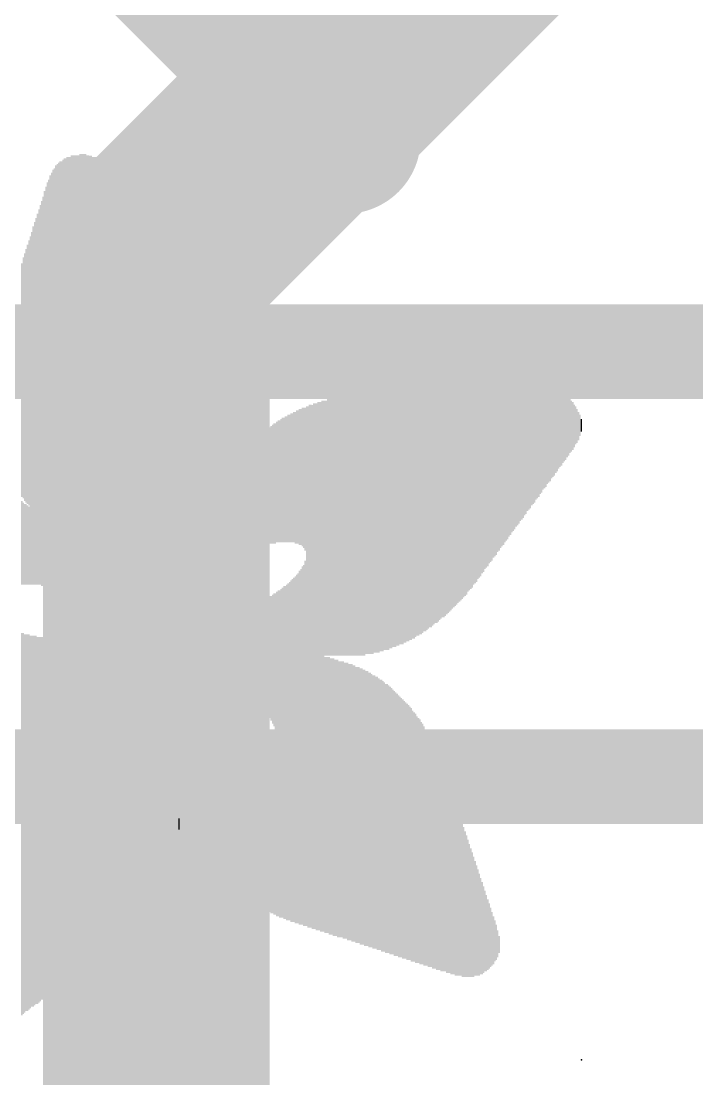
# Model space of a CAD drawing. Extents: x -18.9 to 56.5, y -5.3 to 63.2.
# Drawn here: x 7.51 to 9.328, y 23.571 to 26.416 of the extents above; entities that cross this region are included whole.
import ezdxf

# ---------------------------------------------------------------- set-up
doc = ezdxf.new("R2010")
doc.units = 0
for name, color, linetype in [('1', 12, 'CONTINUOUS'), ('16', 132, 'CONTINUOUS'), ('21', 40, 'CONTINUOUS'), ('23', 53, 'CONTINUOUS')]:
    doc.layers.add(name, color=color, linetype=linetype)

# ---------------------------------------------------------------- blocks, each defined once
blk = doc.blocks.new('RECT')
blk.add_solid([(-0.5, -0.5), (0.5, -0.5), (-0.5, 0.5), (0.5, 0.5)])

msp = doc.modelspace()

# ---------------------------------------------------------------- linework, layer by layer
at = {"layer": '1'}
for points, const_width in [([(7.366, 27.117), (8.382, 26.101)], 0.4064), ([(8.382, 26.101), (8.382, 26.162)], 0.4064), ([(7.239, 25.527), (9.906, 25.527)], 0.254), ([(6.985, 24.384), (11.049, 24.384)], 0.254)]:
    msp.add_lwpolyline(points, dxfattribs=dict(at, const_width=const_width))
at = {"layer": '1', "const_width": 0.2032}
for points in [[(8.4836, 26.162, 1), (8.2804, 26.162)], [(8.3102, 26.0292, 1), (8.4538, 26.1728)], [(8.2804, 26.101, 1), (8.4836, 26.101)]]:
    msp.add_lwpolyline(points, format="xyb", dxfattribs=at)
at = {"layer": '16', "const_width": 0.6096}
for points in [[(8.89, 26.797), (7.874, 25.781)], [(7.874, 23.241), (7.874, 25.781)]]:
    msp.add_lwpolyline(points, dxfattribs=at)
at = {"layer": '16', "const_width": 0.3048}
for points in [[(8.0264, 25.781, 1), (7.7216, 25.781)], [(7.7662, 25.8888, 1), (7.9818, 25.6732)]]:
    msp.add_lwpolyline(points, format="xyb", dxfattribs=at)
at = {"layer": '23'}
msp.add_point((9.017, 23.622), dxfattribs=at)

# ---------------------------------------------------------------- block references
at = {"layer": '21', "rotation": 90}
for p, xscale, yscale in [((7.6073, 25.4622), 1.1392, 0.0038), ((7.6111, 25.4622), 1.1468, 0.0038), ((7.6149, 25.4641), 1.1506, 0.0038), ((7.6187, 25.4641), 1.1506, 0.0038), ((7.6225, 25.4661), 1.1545, 0.0038), ((7.6264, 25.4661), 1.1621, 0.0039), ((7.6302, 25.4661), 1.1621, 0.0038), ((7.634, 25.468), 1.1659, 0.0038), ((7.6378, 25.468), 1.1659, 0.0038), ((7.6416, 25.4661), 1.1697, 0.0038), ((7.6454, 25.468), 1.1735, 0.0038), ((7.6492, 25.468), 1.1735, 0.0038), ((7.653, 25.4661), 1.1773, 0.0038), ((7.6568, 25.4661), 1.1773, 0.0038), ((7.6606, 25.4642), 1.1811, 0.0038), ((7.6645, 25.4642), 1.1811, 0.0039), ((7.6683, 25.4661), 1.1849, 0.0038), ((7.6721, 25.4642), 1.1887, 0.0038), ((7.6759, 25.4642), 1.1887, 0.0038), ((7.6797, 25.4623), 1.1925, 0.0038), ((7.6835, 25.4623), 1.1925, 0.0038), ((7.6873, 25.4585), 1.1925, 0.0038), ((7.6911, 25.4585), 1.1925, 0.0038), ((7.6949, 25.4565), 1.1964, 0.0038), ((7.6987, 25.4565), 1.1964, 0.0038), ((7.7026, 25.4527), 1.1964, 0.0039), ((7.7064, 25.4508), 1.2002, 0.0038), ((7.7102, 25.4508), 1.2002, 0.0038), ((7.714, 25.447), 1.2002, 0.0038), ((7.7178, 25.4432), 1.2002, 0.0038), ((7.7216, 25.4413), 1.204, 0.0038), ((7.7254, 25.4375), 1.2039, 0.0038), ((7.7292, 25.4337), 1.2039, 0.0038), ((7.733, 25.4299), 1.2039, 0.0038), ((7.5921, 25.4508), 1.1164, 0.0038), ((7.5959, 25.4546), 1.124, 0.0038), ((7.5997, 25.4565), 1.1278, 0.0038), ((7.6035, 25.4603), 1.1354, 0.0038), ((7.7368, 25.4241), 1.2078, 0.0038), ((7.7407, 25.3384), 1.3716, 0.0039), ((7.7445, 25.5956), 0.8496, 0.0038), ((7.7483, 25.6032), 0.8268, 0.0038), ((7.7521, 25.6051), 0.8078, 0.0038), ((7.7559, 25.6071), 0.7963, 0.0038), ((7.5806, 25.4394), 1.0859, 0.0038), ((7.5844, 25.4432), 1.0935, 0.0038), ((7.5883, 25.4489), 1.1049, 0.0039), ((7.7597, 25.6089), 0.7848, 0.0038), ((7.7635, 25.6089), 0.7696, 0.0038), ((7.7673, 25.6089), 0.762, 0.0038), ((7.7711, 25.6089), 0.7544, 0.0038), ((7.7749, 25.607), 0.743, 0.0038), ((7.7788, 25.607), 0.7354, 0.0039), ((7.573, 25.4279), 1.063, 0.0038), ((7.5768, 25.4337), 1.0745, 0.0038), ((7.7826, 25.6051), 0.7316, 0.0038), ((7.7864, 25.6013), 0.7239, 0.0038), ((7.7902, 25.5994), 0.7201, 0.0038), ((7.794, 25.5956), 0.7125, 0.0038), ((7.7978, 25.5937), 0.7087, 0.0038), ((7.5616, 25.4108), 1.021, 0.0038), ((7.5654, 25.4146), 1.0364, 0.0038), ((7.5692, 25.4203), 1.0478, 0.0038), ((7.8016, 25.5918), 0.7049, 0.0038), ((7.8054, 25.588), 0.6973, 0.0038), ((7.8092, 25.5842), 0.6973, 0.0038), ((7.813, 25.5784), 0.6934, 0.0038), ((7.8169, 25.5765), 0.6896, 0.0039), ((7.8207, 25.5727), 0.6896, 0.0038), ((7.554, 25.3994), 0.9982, 0.0038), ((7.5578, 25.4051), 1.0096, 0.0038), ((7.8245, 25.567), 0.6858, 0.0038), ((7.8283, 25.5632), 0.6858, 0.0038), ((7.8321, 25.5575), 0.682, 0.0038), ((7.8359, 25.5518), 0.6858, 0.0038), ((7.8397, 25.548), 0.6858, 0.0038), ((7.5425, 25.3823), 0.9639, 0.0038), ((7.5463, 25.388), 0.9753, 0.0038), ((7.5502, 25.3937), 0.9867, 0.0039), ((7.8435, 25.5403), 0.6858, 0.0038), ((7.8473, 25.5346), 0.6896, 0.0038), ((7.8511, 25.5308), 0.6896, 0.0038), ((7.855, 25.5213), 0.6934, 0.0039), ((7.8588, 25.5156), 0.6972, 0.0038), ((7.5349, 25.3689), 0.9372, 0.0038), ((7.5387, 25.3746), 0.9486, 0.0038), ((7.8626, 25.508), 0.6973, 0.0038), ((7.8664, 25.5004), 0.7049, 0.0038), ((7.8702, 25.4927), 0.7124, 0.0038), ((7.874, 25.4813), 0.7201, 0.0038), ((7.8778, 25.4718), 0.7315, 0.0038), ((7.5273, 25.4661), 0.6973, 0.0038), ((7.5311, 25.4699), 0.7125, 0.0038), ((7.8816, 25.4584), 0.743, 0.0038), ((7.8854, 25.4413), 0.7696, 0.0038), ((7.8892, 24.9517), 1.7412, 0.0038), ((7.8931, 24.9517), 1.726, 0.0039), ((7.8969, 24.9535), 1.7145, 0.0038), ((7.9007, 24.9555), 1.703, 0.0038), ((7.5159, 25.4566), 0.6477, 0.0038), ((7.5197, 25.4584), 0.6668, 0.0038), ((7.5235, 25.4622), 0.682, 0.0038), ((7.9045, 24.9555), 1.6878, 0.0038), ((7.9083, 24.9574), 1.6764, 0.0038), ((7.9121, 24.9593), 1.6574, 0.0038), ((7.9159, 24.9632), 1.6421, 0.0038), ((7.9197, 24.967), 1.6269, 0.0038), ((7.5121, 25.4508), 0.6286, 0.0039), ((7.9235, 24.9688), 1.6078, 0.0038), ((7.9273, 24.9746), 1.5887, 0.0038), ((7.9312, 24.9803), 1.5621, 0.0039), ((7.935, 25.0393), 1.4364, 0.0038), ((7.9388, 25.2184), 1.0706, 0.0038), ((7.9426, 25.2184), 1.0554, 0.0038), ((7.9464, 25.2184), 1.0478, 0.0038), ((7.9502, 25.2165), 1.0363, 0.0038), ((7.954, 25.2165), 1.0287, 0.0038), ((7.9578, 25.2146), 1.0249, 0.0038), ((7.9616, 25.2127), 1.0135, 0.0038), ((7.9654, 25.2108), 1.0097, 0.0038), ((7.9693, 25.2908), 0.842, 0.0039), ((7.9731, 25.2908), 0.8268, 0.0038), ((7.9769, 25.2927), 0.8154, 0.0038), ((7.9807, 25.2908), 0.8039, 0.0038), ((7.9845, 25.2927), 0.7925, 0.0038), ((7.9883, 25.2927), 0.7848, 0.0038), ((7.9921, 25.2908), 0.7734, 0.0038), ((7.9959, 25.2908), 0.7658, 0.0038), ((7.9997, 25.2889), 0.7544, 0.0038), ((8.0035, 25.2889), 0.7468, 0.0038), ((8.0074, 25.2889), 0.7391, 0.0039), ((8.0112, 25.287), 0.7277, 0.0038), ((8.015, 25.287), 0.7201, 0.0038), ((8.0188, 25.287), 0.7125, 0.0038), ((8.0226, 25.2851), 0.7011, 0.0038), ((8.0264, 25.2851), 0.6934, 0.0038), ((8.0302, 25.2813), 0.6858, 0.0038), ((8.034, 25.2794), 0.6743, 0.0038), ((8.0378, 25.2794), 0.6667, 0.0038), ((8.0416, 25.2775), 0.6553, 0.0038), ((8.0455, 25.2736), 0.6477, 0.0039), ((8.0493, 25.2718), 0.6363, 0.0038), ((8.0531, 25.2698), 0.6248, 0.0038), ((8.0569, 25.2679), 0.621, 0.0038), ((8.0607, 25.2641), 0.6058, 0.0038), ((8.0645, 25.2603), 0.5982, 0.0038), ((8.0683, 25.2584), 0.5868, 0.0038), ((8.0721, 25.3727), 0.3429, 0.0038), ((8.0759, 25.3727), 0.32, 0.0038), ((8.0797, 25.3746), 0.301, 0.0038), ((8.0836, 25.3727), 0.282, 0.0039), ((8.0874, 25.3727), 0.259, 0.0038), ((8.0912, 25.3727), 0.2362, 0.0038), ((8.095, 25.3727), 0.2134, 0.0038), ((8.0988, 25.3727), 0.1828, 0.0038), ((8.1026, 25.3708), 0.1486, 0.0038), ((8.1064, 25.3708), 0.1105, 0.0038), ((8.3655, 25.0584), 0.6972, 0.0038), ((8.3693, 25.0584), 0.6972, 0.0038), ((8.3731, 25.0584), 0.6972, 0.0038), ((8.3769, 25.0584), 0.6972, 0.0038), ((8.3807, 25.0584), 0.6972, 0.0038), ((8.3845, 25.0603), 0.701, 0.0038), ((8.3884, 25.0603), 0.701, 0.0039), ((8.3922, 25.0603), 0.701, 0.0038), ((8.396, 25.0603), 0.701, 0.0038), ((8.3998, 25.0603), 0.701, 0.0038), ((8.4036, 25.0603), 0.701, 0.0038), ((8.4074, 25.0603), 0.701, 0.0038), ((8.4112, 25.0622), 0.7048, 0.0038), ((8.415, 25.0622), 0.7048, 0.0038), ((8.4188, 25.0622), 0.7048, 0.0038), ((8.4226, 25.0622), 0.7048, 0.0038), ((8.4265, 25.0622), 0.7048, 0.0039), ((8.4303, 25.0622), 0.7048, 0.0038), ((8.4341, 25.0622), 0.7048, 0.0038), ((8.4379, 25.0641), 0.701, 0.0038), ((8.4417, 25.0641), 0.701, 0.0038), ((8.4455, 25.0641), 0.701, 0.0038), ((8.4493, 25.0641), 0.701, 0.0038), ((8.4531, 25.0641), 0.701, 0.0038), ((8.4569, 25.066), 0.7048, 0.0038), ((8.4607, 25.0679), 0.701, 0.0038), ((8.4646, 25.0679), 0.701, 0.0039), ((8.4684, 25.0679), 0.701, 0.0038), ((8.4722, 25.0679), 0.701, 0.0038), ((8.476, 25.0698), 0.6972, 0.0038), ((8.4798, 25.0698), 0.6972, 0.0038), ((8.4836, 25.0698), 0.6972, 0.0038), ((8.4874, 25.0717), 0.6934, 0.0038), ((8.4912, 25.0717), 0.6934, 0.0038), ((8.495, 25.0717), 0.6934, 0.0038), ((8.4988, 25.0717), 0.6934, 0.0038), ((8.5027, 25.0736), 0.6896, 0.0039), ((8.5065, 25.0736), 0.6896, 0.0038), ((8.5103, 25.0755), 0.6858, 0.0038), ((8.5141, 25.0755), 0.6858, 0.0038), ((8.5179, 25.0755), 0.6858, 0.0038), ((8.5217, 25.0774), 0.682, 0.0038), ((8.5255, 25.0774), 0.682, 0.0038), ((8.5293, 25.0793), 0.6782, 0.0038), ((8.5331, 25.0793), 0.6782, 0.0038), ((8.5369, 25.0793), 0.6782, 0.0038), ((8.5408, 25.0812), 0.6744, 0.0039), ((8.5446, 25.0812), 0.6744, 0.0038), ((8.5484, 25.0831), 0.6705, 0.0038), ((8.5522, 25.0831), 0.6705, 0.0038), ((8.556, 25.0851), 0.6667, 0.0038), ((8.5598, 25.0851), 0.6667, 0.0038), ((8.5636, 25.087), 0.6629, 0.0038), ((8.5674, 25.087), 0.6629, 0.0038), ((8.5712, 25.0889), 0.6591, 0.0038), ((8.575, 25.0907), 0.6553, 0.0038), ((8.5789, 25.0907), 0.6553, 0.0039), ((8.5827, 25.0927), 0.6515, 0.0038), ((8.5865, 25.0927), 0.6515, 0.0038), ((8.5903, 25.0946), 0.6477, 0.0038), ((8.5941, 25.0965), 0.6439, 0.0038), ((8.5979, 25.0965), 0.6439, 0.0038), ((8.6017, 25.0983), 0.6401, 0.0038), ((8.6055, 25.1003), 0.6363, 0.0038), ((8.6093, 25.1022), 0.6324, 0.0038), ((8.6131, 25.1022), 0.6324, 0.0038), ((8.617, 25.1041), 0.6286, 0.0039), ((8.6208, 25.106), 0.6248, 0.0038), ((8.6246, 25.1079), 0.621, 0.0038), ((8.6284, 25.1079), 0.621, 0.0038), ((8.6322, 25.1098), 0.6172, 0.0038), ((8.636, 25.1117), 0.6134, 0.0038), ((8.6398, 25.1136), 0.6096, 0.0038), ((8.6436, 25.1155), 0.6058, 0.0038), ((8.6474, 25.1155), 0.6058, 0.0038), ((8.6512, 25.1174), 0.602, 0.0038), ((8.6551, 25.1193), 0.5982, 0.0039), ((8.6589, 25.1212), 0.5943, 0.0038), ((8.6627, 25.1232), 0.5905, 0.0038), ((8.6665, 25.1251), 0.5867, 0.0038), ((8.6703, 25.127), 0.5829, 0.0038), ((8.6741, 25.1288), 0.5791, 0.0038), ((8.6779, 25.1308), 0.5753, 0.0038), ((8.6817, 25.1327), 0.5715, 0.0038), ((8.6855, 25.1346), 0.5677, 0.0038), ((8.6893, 25.1364), 0.5639, 0.0038), ((8.6932, 25.1384), 0.5601, 0.0039), ((8.697, 25.1403), 0.5562, 0.0038), ((8.7008, 25.1422), 0.5524, 0.0038), ((8.7046, 25.1441), 0.5486, 0.0038), ((8.7084, 25.146), 0.5448, 0.0038), ((8.7122, 25.1498), 0.5372, 0.0038), ((8.716, 25.1517), 0.5334, 0.0038), ((8.7198, 25.1536), 0.5296, 0.0038), ((8.7236, 25.1555), 0.5258, 0.0038), ((8.7274, 25.1593), 0.5181, 0.0038), ((8.7313, 25.1613), 0.5143, 0.0039), ((8.7351, 25.1632), 0.5105, 0.0038), ((8.7389, 25.1669), 0.5029, 0.0038), ((8.7427, 25.1689), 0.4991, 0.0038), ((8.7465, 25.1708), 0.4953, 0.0038), ((8.7503, 25.1745), 0.4877, 0.0038), ((8.7541, 25.1765), 0.4839, 0.0038), ((8.7579, 25.1803), 0.4762, 0.0038), ((8.7617, 25.1822), 0.4724, 0.0038), ((8.7655, 25.1841), 0.4686, 0.0038), ((8.7694, 25.1879), 0.461, 0.0039), ((8.7732, 25.1898), 0.4572, 0.0038), ((8.777, 25.1917), 0.4534, 0.0038), ((8.7808, 25.1955), 0.4458, 0.0038), ((8.7846, 25.1974), 0.4419, 0.0038), ((8.7884, 25.1994), 0.4381, 0.0038), ((8.7922, 25.2032), 0.4305, 0.0038), ((8.796, 25.205), 0.4267, 0.0038), ((8.7998, 25.2089), 0.4191, 0.0038), ((8.8036, 25.2108), 0.4153, 0.0038), ((8.8075, 25.2127), 0.4115, 0.0039), ((8.8113, 25.2165), 0.4038, 0.0038), ((8.8151, 25.2184), 0.4, 0.0038), ((8.8189, 25.2203), 0.3962, 0.0038), ((8.8227, 25.2241), 0.3886, 0.0038), ((8.8265, 25.226), 0.3848, 0.0038), ((8.8303, 25.2298), 0.3772, 0.0038), ((8.8341, 25.2317), 0.3734, 0.0038), ((8.8379, 25.2336), 0.3696, 0.0038), ((8.8417, 25.2375), 0.3619, 0.0038), ((8.8456, 25.2394), 0.3581, 0.0039), ((8.8494, 25.2413), 0.3543, 0.0038), ((8.8532, 25.2451), 0.3467, 0.0038), ((8.857, 25.247), 0.3429, 0.0038), ((8.8608, 25.2489), 0.3391, 0.0038), ((8.8646, 25.2527), 0.3315, 0.0038), ((8.8684, 25.2546), 0.3276, 0.0038), ((8.8722, 25.2584), 0.32, 0.0038), ((8.876, 25.2603), 0.3162, 0.0038), ((8.8798, 25.2622), 0.3124, 0.0038), ((8.8837, 25.266), 0.3048, 0.0039), ((8.8875, 25.2679), 0.301, 0.0038), ((8.8913, 25.2698), 0.2972, 0.0038), ((8.8951, 25.2736), 0.2895, 0.0038), ((8.8989, 25.2756), 0.2857, 0.0038), ((8.9027, 25.2775), 0.2819, 0.0038), ((8.9065, 25.2813), 0.2743, 0.0038), ((8.9103, 25.2832), 0.2705, 0.0038), ((8.9141, 25.287), 0.2629, 0.0038), ((8.9179, 25.2889), 0.2591, 0.0038), ((8.9218, 25.2908), 0.2553, 0.0039), ((8.9256, 25.2946), 0.2476, 0.0038), ((8.9294, 25.2965), 0.2438, 0.0038), ((8.9332, 25.2984), 0.24, 0.0038), ((8.937, 25.3022), 0.2324, 0.0038), ((8.9408, 25.3022), 0.2248, 0.0038), ((8.9446, 25.3041), 0.221, 0.0038), ((8.9484, 25.3079), 0.2134, 0.0038), ((8.9522, 25.3099), 0.2095, 0.0038), ((8.956, 25.3137), 0.2019, 0.0038), ((8.9599, 25.3137), 0.1943, 0.0039), ((8.9637, 25.3156), 0.1905, 0.0038), ((8.9675, 25.3194), 0.1829, 0.0038), ((8.9713, 25.3194), 0.1753, 0.0038), ((8.9751, 25.3213), 0.1715, 0.0038), ((8.1102, 25.3689), 0.0381, 0.0038), ((8.2779, 24.6812), 1.3983, 0.0038), ((8.2817, 24.6792), 1.4021, 0.0038), ((8.2855, 24.6812), 1.4059, 0.0038), ((8.2893, 24.6812), 1.4059, 0.0038), ((8.2931, 24.6792), 1.4097, 0.0038), ((8.2969, 24.6812), 1.4135, 0.0038), ((8.3007, 24.6812), 1.4135, 0.0038), ((8.3045, 24.6792), 1.4173, 0.0038), ((8.3083, 24.6812), 1.4211, 0.0038), ((8.3122, 24.6812), 1.4211, 0.0039), ((8.316, 24.6792), 1.4249, 0.0038), ((8.3198, 24.6812), 1.4288, 0.0038), ((8.3236, 24.6812), 1.4288, 0.0038), ((8.3274, 25.0527), 0.6858, 0.0038), ((8.3312, 25.0527), 0.6858, 0.0038), ((8.335, 25.0546), 0.6896, 0.0038), ((8.3388, 25.0546), 0.6896, 0.0038), ((8.3426, 25.0546), 0.6896, 0.0038), ((8.3464, 25.0546), 0.6896, 0.0038), ((8.3503, 25.0565), 0.6934, 0.0039), ((8.3541, 25.0565), 0.6934, 0.0038), ((8.3579, 25.0565), 0.6934, 0.0038), ((8.3617, 25.0565), 0.6934, 0.0038), ((8.9789, 25.3232), 0.16, 0.0038), ((8.9827, 25.3232), 0.1524, 0.0038), ((8.9865, 25.327), 0.1448, 0.0038), ((8.9903, 25.327), 0.1372, 0.0038), ((8.9941, 25.327), 0.1295, 0.0038), ((8.998, 25.327), 0.1143, 0.0039), ((9.0018, 25.3289), 0.1029, 0.0038), ((8.2131, 25.1822), 0.3352, 0.0038), ((8.2169, 25.1822), 0.3352, 0.0038), ((8.2207, 25.1841), 0.339, 0.0038), ((8.2245, 25.1841), 0.339, 0.0038), ((8.2283, 25.1861), 0.3429, 0.0038), ((8.2321, 25.1861), 0.3429, 0.0038), ((8.236, 25.188), 0.3467, 0.0039), ((8.2398, 25.188), 0.3467, 0.0038), ((8.2436, 25.1898), 0.3505, 0.0038), ((8.2474, 25.1879), 0.3544, 0.0038), ((8.2512, 25.1898), 0.3582, 0.0038), ((8.255, 25.1898), 0.3582, 0.0038), ((8.2588, 25.1898), 0.3658, 0.0038), ((8.2626, 25.1898), 0.3658, 0.0038), ((8.2664, 25.1898), 0.3734, 0.0038), ((8.2702, 25.1879), 0.3772, 0.0038), ((8.2741, 25.1841), 0.3848, 0.0039), ((9.0056, 25.327), 0.0914, 0.0038), ((9.0094, 25.327), 0.0762, 0.0038), ((9.0132, 25.3289), 0.0572, 0.0038), ((8.175, 25.1669), 0.3125, 0.0038), ((8.1788, 25.1669), 0.3125, 0.0038), ((8.1826, 25.1689), 0.3163, 0.0038), ((8.1864, 25.1708), 0.3201, 0.0038), ((8.1902, 25.1727), 0.3239, 0.0038), ((8.194, 25.1727), 0.3239, 0.0038), ((8.1979, 25.1765), 0.3238, 0.0039), ((8.2017, 25.1784), 0.3276, 0.0038), ((8.2055, 25.1784), 0.3276, 0.0038), ((8.2093, 25.1803), 0.3314, 0.0038), ((9.017, 25.3289), 0.0343, 0.0038), ((8.1445, 25.146), 0.2934, 0.0038), ((8.1483, 25.1498), 0.2934, 0.0038), ((8.1521, 25.1517), 0.2972, 0.0038), ((8.1559, 25.1536), 0.301, 0.0038), ((8.1598, 25.1574), 0.301, 0.0039), ((8.1636, 25.1593), 0.3048, 0.0038), ((8.1674, 25.1612), 0.3086, 0.0038), ((8.1712, 25.1632), 0.3125, 0.0038), ((8.1217, 25.1308), 0.2781, 0.0039), ((8.1255, 25.1327), 0.2819, 0.0038), ((8.1293, 25.1364), 0.2819, 0.0038), ((8.1331, 25.1384), 0.2858, 0.0038), ((8.1369, 25.1422), 0.2858, 0.0038), ((8.1407, 25.1441), 0.2896, 0.0038), ((8.0988, 25.1098), 0.259, 0.0038), ((8.1026, 25.1136), 0.2591, 0.0038), ((8.1064, 25.1156), 0.2629, 0.0038), ((8.1102, 25.1212), 0.2667, 0.0038), ((8.114, 25.1232), 0.2705, 0.0038), ((8.1178, 25.127), 0.2705, 0.0038), ((8.0797, 25.0907), 0.2363, 0.0038), ((8.0836, 25.0946), 0.2439, 0.0039), ((8.0874, 25.0984), 0.2438, 0.0038), ((8.0912, 25.1022), 0.2514, 0.0038), ((8.095, 25.106), 0.2514, 0.0038), ((8.0721, 25.0831), 0.2286, 0.0038), ((8.0759, 25.087), 0.2363, 0.0038), ((7.5121, 25.0127), 0.2247, 0.0039), ((7.5159, 25.0108), 0.2209, 0.0038), ((7.5197, 25.0089), 0.2171, 0.0038), ((7.5235, 25.0089), 0.2171, 0.0038), ((7.5273, 25.0069), 0.2133, 0.0038), ((7.5311, 25.0051), 0.2095, 0.0038), ((7.7445, 24.8641), 0.4153, 0.0038), ((7.7483, 24.8545), 0.3886, 0.0038), ((7.7521, 24.845), 0.3696, 0.0038), ((7.7559, 24.8393), 0.3506, 0.0038), ((7.7597, 24.8355), 0.3353, 0.0038), ((7.7635, 24.8298), 0.3239, 0.0038), ((7.7673, 24.826), 0.3086, 0.0038), ((7.8854, 24.5307), 0.9144, 0.0038), ((7.7711, 24.8222), 0.3009, 0.0038), ((7.7749, 24.8203), 0.2895, 0.0038), ((7.7788, 24.8164), 0.2819, 0.0039), ((7.7826, 24.8127), 0.2743, 0.0038), ((7.8816, 24.5136), 0.8953, 0.0038), ((8.2664, 24.4679), 0.9639, 0.0038), ((8.2702, 24.4678), 0.9716, 0.0038), ((8.2741, 24.4735), 0.983, 0.0039), ((7.7864, 24.8088), 0.2667, 0.0038), ((7.7902, 24.807), 0.2629, 0.0038), ((7.794, 24.8031), 0.2552, 0.0038), ((7.7978, 24.8012), 0.2514, 0.0038), ((7.8016, 24.7993), 0.2476, 0.0038), ((7.8664, 24.4831), 0.8801, 0.0038), ((7.8702, 24.4887), 0.8839, 0.0038), ((7.874, 24.4964), 0.884, 0.0038), ((7.8778, 24.504), 0.8839, 0.0038), ((8.2474, 24.4564), 0.9334, 0.0038), ((8.2512, 24.4583), 0.9372, 0.0038), ((8.255, 24.4602), 0.941, 0.0038), ((8.2588, 24.4622), 0.9525, 0.0038), ((8.2626, 24.4641), 0.9563, 0.0038), ((7.8054, 24.7955), 0.2476, 0.0038), ((7.8092, 24.7936), 0.2438, 0.0038), ((7.813, 24.7898), 0.2439, 0.0038), ((7.8169, 24.7859), 0.2439, 0.0039), ((7.8207, 24.7822), 0.2515, 0.0038), ((7.8245, 24.7727), 0.2629, 0.0038), ((7.8283, 24.4488), 0.9106, 0.0038), ((7.8321, 24.4507), 0.9068, 0.0038), ((7.8359, 24.4526), 0.903, 0.0038), ((7.8397, 24.4564), 0.8954, 0.0038), ((7.8435, 24.4583), 0.8916, 0.0038), ((7.8473, 24.4602), 0.8878, 0.0038), ((7.8511, 24.464), 0.8878, 0.0038), ((7.855, 24.4679), 0.8801, 0.0039), ((7.8588, 24.4717), 0.8801, 0.0038), ((7.8626, 24.4755), 0.8801, 0.0038), ((8.2169, 24.4488), 0.8953, 0.0038), ((8.2207, 24.4488), 0.8953, 0.0038), ((8.2245, 24.4488), 0.903, 0.0038), ((8.2283, 24.4507), 0.9068, 0.0038), ((8.2321, 24.4526), 0.9106, 0.0038), ((8.236, 24.4526), 0.9182, 0.0039), ((8.2398, 24.4545), 0.922, 0.0038), ((8.2436, 24.4564), 0.9258, 0.0038), ((8.1712, 24.7117), 0.3086, 0.0038), ((8.175, 24.7079), 0.3163, 0.0038), ((8.1788, 24.706), 0.3277, 0.0038), ((8.1826, 24.7021), 0.3353, 0.0038), ((8.1864, 24.7003), 0.3467, 0.0038), ((8.1902, 24.6984), 0.3581, 0.0038), ((8.194, 24.6926), 0.3696, 0.0038), ((8.1979, 24.6831), 0.3962, 0.0039), ((8.2017, 24.4469), 0.8763, 0.0038), ((8.2055, 24.445), 0.8801, 0.0038), ((8.2093, 24.4469), 0.8839, 0.0038), ((8.2131, 24.4488), 0.8877, 0.0038), ((7.9693, 24.7726), 0.1334, 0.0039), ((8.1178, 24.7307), 0.2172, 0.0038), ((8.1217, 24.7288), 0.221, 0.0039), ((8.1255, 24.7288), 0.2286, 0.0038), ((8.1293, 24.7269), 0.2324, 0.0038), ((8.1331, 24.7269), 0.24, 0.0038), ((8.1369, 24.725), 0.2438, 0.0038), ((8.1407, 24.7231), 0.2476, 0.0038), ((8.1445, 24.7212), 0.2591, 0.0038), ((8.1483, 24.7193), 0.2629, 0.0038), ((8.1521, 24.7193), 0.2705, 0.0038), ((8.1559, 24.7173), 0.2743, 0.0038), ((8.1598, 24.7155), 0.2857, 0.0039), ((8.1636, 24.7155), 0.2934, 0.0038), ((8.1674, 24.7117), 0.301, 0.0038), ((7.9731, 24.7688), 0.1258, 0.0038), ((7.9769, 24.7669), 0.122, 0.0038), ((7.9807, 24.765), 0.1182, 0.0038), ((7.9845, 24.765), 0.1182, 0.0038), ((7.9883, 24.763), 0.1143, 0.0038), ((7.9921, 24.7612), 0.1181, 0.0038), ((7.9959, 24.7612), 0.1181, 0.0038), ((7.9997, 24.7612), 0.1181, 0.0038), ((8.0035, 24.7593), 0.1143, 0.0038), ((8.0074, 24.7574), 0.1181, 0.0039), ((8.0112, 24.7574), 0.1181, 0.0038), ((8.015, 24.7554), 0.1219, 0.0038), ((8.0188, 24.7554), 0.1219, 0.0038), ((8.0226, 24.7536), 0.1257, 0.0038), ((8.0264, 24.7536), 0.1257, 0.0038), ((8.0302, 24.7517), 0.1295, 0.0038), ((8.034, 24.7517), 0.1295, 0.0038), ((8.0378, 24.7498), 0.1333, 0.0038), ((8.0416, 24.7498), 0.1333, 0.0038), ((8.0455, 24.7498), 0.1409, 0.0039), ((8.0493, 24.7498), 0.1409, 0.0038), ((8.0531, 24.7478), 0.1447, 0.0038), ((8.0569, 24.746), 0.1485, 0.0038), ((8.0607, 24.746), 0.1485, 0.0038), ((8.0645, 24.744), 0.1524, 0.0038), ((8.0683, 24.7441), 0.1601, 0.0038), ((8.0721, 24.7441), 0.1601, 0.0038), ((8.0759, 24.7422), 0.1639, 0.0038), ((8.0797, 24.7402), 0.1677, 0.0038), ((8.0836, 24.7402), 0.1753, 0.0039), ((8.0874, 24.7384), 0.1791, 0.0038), ((8.0912, 24.7384), 0.1791, 0.0038), ((8.095, 24.7384), 0.1867, 0.0038), ((8.0988, 24.7365), 0.1905, 0.0038), ((8.1026, 24.7346), 0.1943, 0.0038), ((8.1064, 24.7346), 0.2019, 0.0038), ((8.1102, 24.7326), 0.2058, 0.0038), ((8.114, 24.7307), 0.2096, 0.0038), ((7.7292, 24.7117), 0.1409, 0.0038), ((7.733, 24.7155), 0.141, 0.0038), ((7.7368, 24.7212), 0.1448, 0.0038), ((7.5121, 24.2564), 1.0287, 0.0039), ((7.5159, 24.2583), 1.0249, 0.0038), ((7.5197, 24.2583), 1.0173, 0.0038), ((7.5235, 24.2601), 1.0135, 0.0038), ((7.5273, 24.2601), 1.0135, 0.0038), ((7.5311, 24.2621), 1.0096, 0.0038), ((7.5349, 24.2621), 1.002, 0.0038), ((7.5387, 24.264), 0.9982, 0.0038), ((7.5425, 24.264), 0.9982, 0.0038), ((7.5463, 24.2659), 0.9944, 0.0038), ((7.5502, 24.2678), 0.9906, 0.0039), ((7.554, 24.2659), 0.9868, 0.0038), ((7.5578, 24.2678), 0.983, 0.0038), ((7.5616, 24.2697), 0.9792, 0.0038), ((7.5654, 24.2716), 0.9754, 0.0038), ((7.5692, 24.2716), 0.9754, 0.0038), ((7.573, 24.2735), 0.9716, 0.0038), ((7.5768, 24.2754), 0.9678, 0.0038), ((7.5806, 24.2755), 0.9601, 0.0038), ((7.5844, 24.2755), 0.9601, 0.0038), ((7.5883, 24.2774), 0.9563, 0.0039), ((7.5921, 24.2793), 0.9525, 0.0038), ((7.5959, 24.2812), 0.9487, 0.0038), ((7.5997, 24.2812), 0.9487, 0.0038), ((7.6035, 24.2831), 0.9449, 0.0038), ((7.6073, 24.285), 0.9411, 0.0038), ((7.6111, 24.2869), 0.9373, 0.0038), ((7.6149, 24.2869), 0.9373, 0.0038), ((7.6187, 24.2888), 0.9335, 0.0038), ((7.6225, 24.2906), 0.9297, 0.0038), ((7.6264, 24.2906), 0.9297, 0.0039), ((7.6302, 24.5993), 0.3124, 0.0038), ((7.634, 24.6107), 0.2896, 0.0038), ((7.6378, 24.6183), 0.2743, 0.0038), ((7.6416, 24.6241), 0.2629, 0.0038), ((7.6454, 24.6298), 0.2515, 0.0038), ((7.6492, 24.6355), 0.2401, 0.0038), ((7.653, 24.6393), 0.2324, 0.0038), ((7.6568, 24.645), 0.221, 0.0038), ((7.6606, 24.6488), 0.2134, 0.0038), ((7.6645, 24.6545), 0.2096, 0.0039), ((7.6683, 24.6584), 0.2019, 0.0038), ((7.6721, 24.6622), 0.1943, 0.0038), ((7.6759, 24.664), 0.1905, 0.0038), ((7.6797, 24.6679), 0.1829, 0.0038), ((7.6835, 24.6736), 0.1791, 0.0038), ((7.6873, 24.6755), 0.1753, 0.0038), ((7.6911, 24.6793), 0.1676, 0.0038), ((7.6949, 24.6812), 0.1638, 0.0038), ((7.6987, 24.6869), 0.16, 0.0038), ((7.7026, 24.6888), 0.1562, 0.0039), ((7.7064, 24.6907), 0.1524, 0.0038), ((7.7102, 24.6964), 0.1486, 0.0038), ((7.714, 24.6983), 0.1448, 0.0038), ((7.7178, 24.7021), 0.1448, 0.0038), ((7.7216, 24.706), 0.1447, 0.0038), ((7.7254, 24.7079), 0.1409, 0.0038), ((8.3274, 24.3345), 0.7429, 0.0038), ((8.3312, 24.3345), 0.7429, 0.0038), ((8.335, 24.3345), 0.7429, 0.0038), ((8.3388, 24.3326), 0.7467, 0.0038), ((8.3426, 24.3307), 0.7429, 0.0038), ((8.3464, 24.3307), 0.7429, 0.0038), ((8.3503, 24.3287), 0.7467, 0.0039), ((8.3541, 24.3269), 0.7429, 0.0038), ((8.3579, 24.3269), 0.7429, 0.0038), ((8.3617, 24.325), 0.7467, 0.0038), ((8.3655, 24.3231), 0.7429, 0.0038), ((8.3693, 24.3231), 0.7429, 0.0038), ((8.3731, 24.3231), 0.7429, 0.0038), ((8.3769, 24.3212), 0.7467, 0.0038), ((8.3807, 24.3193), 0.7429, 0.0038), ((8.3845, 24.3193), 0.7429, 0.0038), ((8.3884, 24.3173), 0.7468, 0.0039), ((8.3922, 24.3154), 0.743, 0.0038), ((8.396, 24.3154), 0.743, 0.0038), ((8.3998, 24.3135), 0.7468, 0.0038), ((8.4036, 24.3116), 0.743, 0.0038), ((8.4074, 24.3116), 0.743, 0.0038), ((8.4112, 24.3078), 0.743, 0.0038), ((8.415, 24.3078), 0.743, 0.0038), ((8.4188, 24.3078), 0.743, 0.0038), ((8.4226, 24.304), 0.743, 0.0038), ((8.4265, 24.304), 0.743, 0.0039), ((8.4303, 24.3021), 0.7392, 0.0038), ((8.4341, 24.3002), 0.743, 0.0038), ((8.4379, 24.2982), 0.7391, 0.0038), ((8.4417, 24.2982), 0.7391, 0.0038), ((7.9388, 24.4793), 0.3467, 0.0038), ((7.9426, 24.4679), 0.3467, 0.0038), ((8.4455, 24.2945), 0.7391, 0.0038), ((8.4493, 24.2945), 0.7391, 0.0038), ((8.4531, 24.2926), 0.7353, 0.0038), ((8.4569, 24.2888), 0.7353, 0.0038), ((8.4607, 24.2888), 0.7353, 0.0038), ((8.4646, 24.2869), 0.7315, 0.0039), ((8.4684, 24.285), 0.7353, 0.0038), ((8.4722, 24.2831), 0.7315, 0.0038), ((8.476, 24.2812), 0.7277, 0.0038), ((8.4798, 24.2793), 0.7315, 0.0038), ((8.4836, 24.2774), 0.7277, 0.0038), ((8.4874, 24.2755), 0.7239, 0.0038), ((7.9464, 24.4545), 0.3505, 0.0038), ((7.9502, 24.445), 0.3543, 0.0038), ((7.954, 24.4354), 0.3581, 0.0038), ((8.4912, 24.2717), 0.7239, 0.0038), ((8.495, 24.2717), 0.7239, 0.0038), ((8.4988, 24.2697), 0.72, 0.0038), ((8.5027, 24.2659), 0.7201, 0.0039), ((8.5065, 24.264), 0.7163, 0.0038), ((8.5103, 24.2621), 0.7125, 0.0038), ((8.5141, 24.2583), 0.7125, 0.0038), ((8.5179, 24.2564), 0.7087, 0.0038), ((7.8245, 24.2945), 0.6096, 0.0038), ((7.9578, 24.4259), 0.362, 0.0038), ((7.9616, 24.4164), 0.3658, 0.0038), ((7.9654, 24.4088), 0.3657, 0.0038), ((7.9693, 24.4031), 0.3695, 0.0039), ((7.9731, 24.3935), 0.3734, 0.0038), ((8.5217, 24.2545), 0.7049, 0.0038), ((8.5255, 24.2507), 0.7049, 0.0038), ((8.5293, 24.2488), 0.7011, 0.0038), ((8.5331, 24.2469), 0.6973, 0.0038), ((8.5369, 24.243), 0.6972, 0.0038), ((8.5408, 24.2411), 0.6934, 0.0039), ((8.5446, 24.2392), 0.6896, 0.0038), ((8.5484, 24.2354), 0.6896, 0.0038), ((7.8169, 24.2716), 0.5792, 0.0039), ((7.8207, 24.2812), 0.5905, 0.0038), ((7.9769, 24.3897), 0.3734, 0.0038), ((7.9807, 24.3821), 0.3734, 0.0038), ((7.9845, 24.3764), 0.3772, 0.0038), ((7.9883, 24.3707), 0.381, 0.0038), ((7.9921, 24.3669), 0.381, 0.0038), ((8.5522, 24.2335), 0.6858, 0.0038), ((8.556, 24.2316), 0.682, 0.0038), ((8.5598, 24.2278), 0.682, 0.0038), ((8.5636, 24.224), 0.6744, 0.0038), ((8.5674, 24.2221), 0.6706, 0.0038), ((8.5712, 24.2183), 0.6705, 0.0038), ((7.8054, 24.2469), 0.5601, 0.0038), ((7.8092, 24.2564), 0.5639, 0.0038), ((7.813, 24.2621), 0.5677, 0.0038), ((7.9959, 24.3592), 0.381, 0.0038), ((7.9997, 24.3554), 0.381, 0.0038), ((8.0035, 24.3497), 0.3848, 0.0038), ((8.0074, 24.3459), 0.3848, 0.0039), ((8.0112, 24.3421), 0.3848, 0.0038), ((8.015, 24.3383), 0.3848, 0.0038), ((8.0188, 24.3326), 0.3886, 0.0038), ((8.0226, 24.3287), 0.3887, 0.0038), ((8.575, 24.2145), 0.6629, 0.0038), ((8.5789, 24.2126), 0.6591, 0.0039), ((8.5827, 24.2088), 0.6591, 0.0038), ((8.5865, 24.205), 0.6515, 0.0038), ((8.5903, 24.2031), 0.6477, 0.0038), ((7.794, 24.2297), 0.541, 0.0038), ((7.7978, 24.2335), 0.5486, 0.0038), ((7.8016, 24.2412), 0.5563, 0.0038), ((8.0264, 24.325), 0.3887, 0.0038), ((8.0302, 24.3211), 0.3886, 0.0038), ((8.034, 24.3173), 0.3886, 0.0038), ((8.0378, 24.3135), 0.3886, 0.0038), ((8.0416, 24.3097), 0.3886, 0.0038), ((8.0455, 24.3078), 0.3924, 0.0039), ((8.0493, 24.304), 0.3924, 0.0038), ((8.0531, 24.3002), 0.3924, 0.0038), ((8.5941, 24.1974), 0.6439, 0.0038), ((8.5979, 24.1935), 0.6362, 0.0038), ((8.6017, 24.1916), 0.6324, 0.0038), ((8.6055, 24.1859), 0.6286, 0.0038), ((7.7788, 24.2068), 0.5258, 0.0039), ((7.7826, 24.2126), 0.5295, 0.0038), ((7.7864, 24.2183), 0.5334, 0.0038), ((7.7902, 24.224), 0.5372, 0.0038), ((8.0569, 24.2964), 0.3924, 0.0038), ((8.0607, 24.2926), 0.3925, 0.0038), ((8.0645, 24.2906), 0.3963, 0.0038), ((8.0683, 24.2869), 0.3963, 0.0038), ((8.0721, 24.285), 0.3925, 0.0038), ((8.0759, 24.2831), 0.3963, 0.0038), ((8.0797, 24.2792), 0.3962, 0.0038), ((8.0836, 24.2754), 0.3962, 0.0039), ((8.0874, 24.2735), 0.4, 0.0038), ((8.0912, 24.2716), 0.3962, 0.0038), ((8.1979, 24.243), 0.4686, 0.0039), ((8.6093, 24.1821), 0.621, 0.0038), ((8.6131, 24.1783), 0.6134, 0.0038), ((8.617, 24.1745), 0.6135, 0.0039), ((8.6208, 24.1706), 0.6058, 0.0038), ((7.7597, 24.184), 0.5182, 0.0038), ((7.7635, 24.1878), 0.5182, 0.0038), ((7.7673, 24.1935), 0.522, 0.0038), ((7.7711, 24.1973), 0.522, 0.0038), ((7.7749, 24.203), 0.5258, 0.0038), ((8.095, 24.2678), 0.3962, 0.0038), ((8.0988, 24.2659), 0.4, 0.0038), ((8.1026, 24.2621), 0.4, 0.0038), ((8.1064, 24.2621), 0.4, 0.0038), ((8.1102, 24.2583), 0.4001, 0.0038), ((8.114, 24.2564), 0.4039, 0.0038), ((8.1178, 24.2545), 0.4001, 0.0038), ((8.1217, 24.2525), 0.4039, 0.0039), ((8.1255, 24.2507), 0.4077, 0.0038), ((8.1293, 24.2488), 0.4039, 0.0038), ((8.1331, 24.2469), 0.4077, 0.0038), ((8.1369, 24.2469), 0.4077, 0.0038), ((8.1407, 24.2431), 0.4077, 0.0038), ((8.1445, 24.2412), 0.4115, 0.0038), ((8.1483, 24.2412), 0.4115, 0.0038), ((8.1521, 24.2393), 0.4153, 0.0038), ((8.1559, 24.2393), 0.4153, 0.0038), ((8.1598, 24.2374), 0.4191, 0.0039), ((8.1636, 24.2374), 0.4191, 0.0038), ((8.1674, 24.2355), 0.4229, 0.0038), ((8.1712, 24.2355), 0.4229, 0.0038), ((8.175, 24.2335), 0.4268, 0.0038), ((8.1788, 24.2335), 0.4268, 0.0038), ((8.1826, 24.2335), 0.4344, 0.0038), ((8.1864, 24.2335), 0.4344, 0.0038), ((8.1902, 24.2335), 0.442, 0.0038), ((8.194, 24.2373), 0.4496, 0.0038), ((8.6246, 24.1668), 0.5982, 0.0038), ((8.6284, 24.1611), 0.5944, 0.0038), ((8.6322, 24.1554), 0.583, 0.0038), ((8.636, 24.1516), 0.5753, 0.0038), ((7.7368, 24.1612), 0.5029, 0.0038), ((7.7407, 24.1631), 0.5067, 0.0039), ((7.7445, 24.1669), 0.5067, 0.0038), ((7.7483, 24.1707), 0.5067, 0.0038), ((7.7521, 24.1764), 0.5105, 0.0038), ((7.7559, 24.1802), 0.5105, 0.0038), ((8.6398, 24.1459), 0.5715, 0.0038), ((8.6436, 24.1402), 0.5601, 0.0038), ((8.6474, 24.1364), 0.5525, 0.0038), ((7.6302, 24.1153), 0.5715, 0.0038), ((7.634, 24.1097), 0.5524, 0.0038), ((7.7026, 24.1326), 0.4991, 0.0039), ((7.7064, 24.1345), 0.4953, 0.0038), ((7.7102, 24.1383), 0.4953, 0.0038), ((7.714, 24.1402), 0.4991, 0.0038), ((7.7178, 24.144), 0.4991, 0.0038), ((7.7216, 24.1478), 0.4991, 0.0038), ((7.7254, 24.1516), 0.4991, 0.0038), ((7.7292, 24.1535), 0.503, 0.0038), ((7.733, 24.1573), 0.503, 0.0038), ((8.6512, 24.1306), 0.541, 0.0038), ((8.6551, 24.123), 0.5334, 0.0039), ((7.6378, 24.1078), 0.541, 0.0038), ((7.6416, 24.1059), 0.5372, 0.0038), ((7.6454, 24.1059), 0.5296, 0.0038), ((7.6492, 24.1078), 0.5258, 0.0038), ((7.653, 24.1078), 0.5182, 0.0038), ((7.6568, 24.1078), 0.5182, 0.0038), ((7.6606, 24.1097), 0.5144, 0.0038), ((7.6645, 24.1116), 0.5106, 0.0039), ((7.6683, 24.1135), 0.5068, 0.0038), ((7.6721, 24.1135), 0.5068, 0.0038), ((7.6759, 24.1154), 0.503, 0.0038), ((7.6797, 24.1173), 0.4992, 0.0038), ((7.6835, 24.1192), 0.503, 0.0038), ((7.6873, 24.1212), 0.4991, 0.0038), ((7.6911, 24.125), 0.4991, 0.0038), ((7.6949, 24.1269), 0.4953, 0.0038), ((7.6987, 24.1288), 0.4991, 0.0038), ((8.6589, 24.1173), 0.522, 0.0038), ((8.6627, 24.1116), 0.5106, 0.0038), ((8.6665, 24.104), 0.5029, 0.0038), ((8.6703, 24.0983), 0.4915, 0.0038), ((8.6741, 24.0926), 0.4801, 0.0038), ((8.6779, 24.0849), 0.4724, 0.0038), ((8.6817, 24.0792), 0.461, 0.0038), ((7.935, 24.2564), 0.0305, 0.0038), ((8.6855, 24.0716), 0.4458, 0.0038), ((8.6893, 24.0659), 0.4343, 0.0038), ((8.6932, 24.0602), 0.4229, 0.0039), ((8.697, 24.0526), 0.4153, 0.0038), ((8.7008, 24.0468), 0.4038, 0.0038), ((8.7046, 24.0411), 0.3924, 0.0038), ((8.7084, 24.0354), 0.381, 0.0038), ((8.7122, 24.0297), 0.3696, 0.0038), ((8.716, 24.024), 0.3581, 0.0038), ((8.7198, 24.0183), 0.3467, 0.0038), ((8.7236, 24.0126), 0.3353, 0.0038), ((8.7274, 24.0068), 0.3238, 0.0038), ((8.7313, 24.003), 0.3086, 0.0039), ((8.7351, 23.9973), 0.2972, 0.0038), ((8.7389, 23.9916), 0.2857, 0.0038), ((8.7427, 23.9859), 0.2743, 0.0038), ((8.7465, 23.9821), 0.2591, 0.0038), ((8.7503, 23.9764), 0.2477, 0.0038), ((8.7541, 23.9725), 0.2324, 0.0038), ((8.7579, 23.9687), 0.2172, 0.0038), ((8.7617, 23.963), 0.2058, 0.0038), ((8.7655, 23.9592), 0.1905, 0.0038), ((8.7694, 23.9554), 0.1753, 0.0039), ((8.7732, 23.9516), 0.16, 0.0038), ((8.777, 23.9478), 0.1447, 0.0038), ((8.7808, 23.944), 0.1295, 0.0038), ((8.7846, 23.9421), 0.1105, 0.0038), ((8.7884, 23.9383), 0.0953, 0.0038), ((8.7922, 23.9344), 0.0724, 0.0038), ((8.796, 23.9326), 0.0457, 0.0038)]:
    msp.add_blockref('RECT', p, dxfattribs=dict(at, xscale=xscale, yscale=yscale))

doc.saveas('drawing.dxf')
